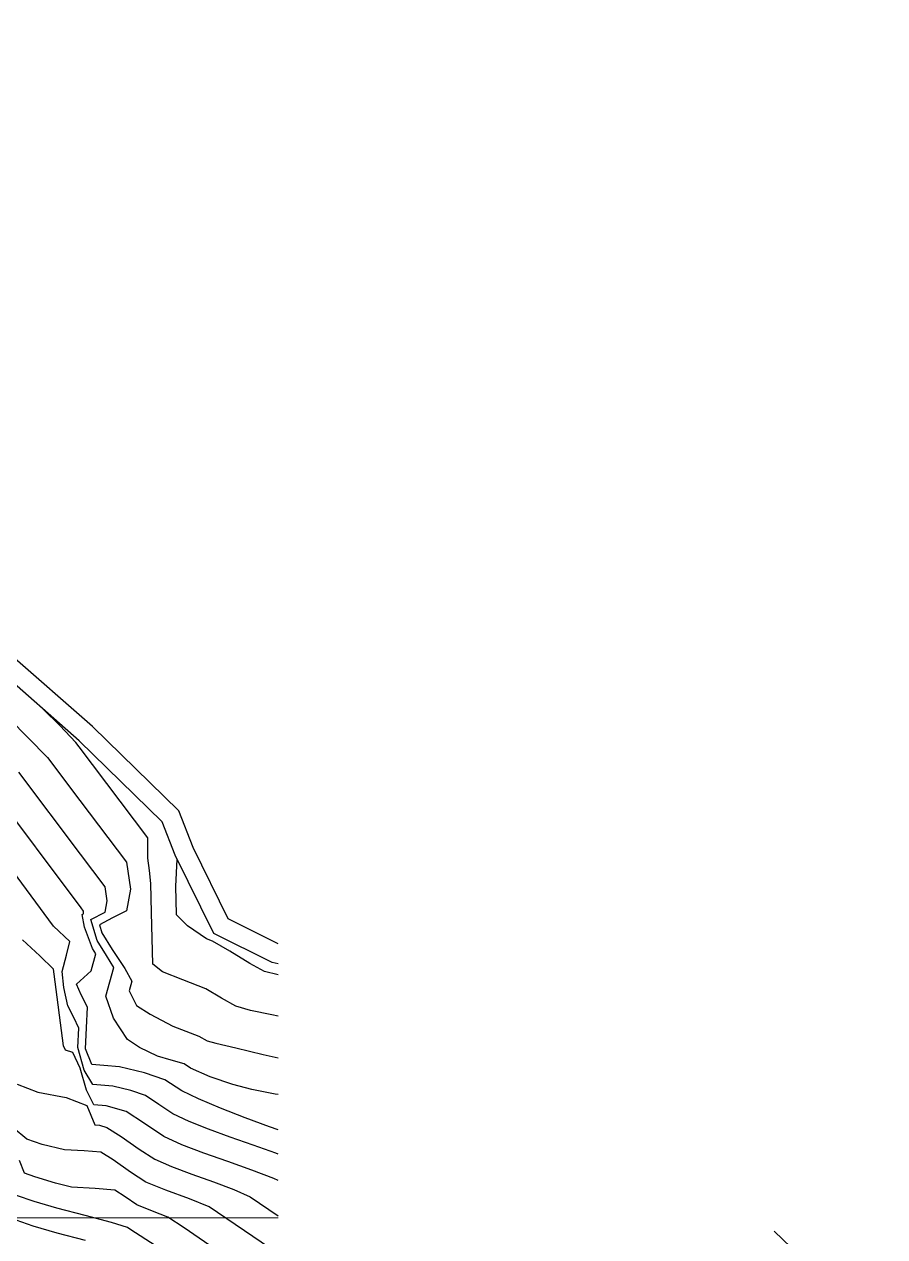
# Model space of a CAD drawing. Extents: x 61466 to 63015, y 108404 to 110397.
# Drawn here: x 62940.14 to 62975.46, y 108649.22 to 108698.97 of the extents above; entities that cross this region are included whole.
import ezdxf

# ---------------------------------------------------------------- set-up
doc = ezdxf.new("R2010")
doc.units = 0
doc.header["$LTSCALE"] = 1.000015
doc.header["$MEASUREMENT"] = 0
for name, color, linetype in [('coordinate', 2, 'Continuous'), ('curve livello 5m', 7, 'Continuous'), ('Strade', 7, 'Continuous')]:
    doc.layers.add(name, color=color, linetype=linetype)
doc.layers.add('no_plot', color=5, linetype='Continuous', plot=False)

msp = doc.modelspace()

# ---------------------------------------------------------------- linework, layer by layer
at = {"layer": 'coordinate', "linetype": 'Continuous', "lineweight": 0}
msp.add_line((62767.853, 108650), (62950.566, 108650), dxfattribs=at)
at = {"layer": 'curve livello 5m', "color": 2, "flags": 128}
for points in [[(62950.566, 108652.606), (62950.462, 108652.645), (62949.531, 108652.974), (62948.598, 108653.304), (62947.708, 108653.632), (62946.906, 108653.953), (62946.235, 108654.266), (62945.658, 108654.652), (62945.117, 108655.009), (62944.516, 108655.213), (62943.78, 108655.391), (62942.952, 108655.463), (62942.607, 108656.052), (62942.34, 108656.983), (62942.382, 108657.784), (62942.173, 108658.218), (62941.934, 108658.698), (62941.761, 108659.441), (62941.696, 108660.098), (62941.881, 108660.769), (62942.014, 108661.336), (62941.347, 108661.969), (62937.849, 108666.687)], [(62950.566, 108659.965), (62950, 108660.098), (62949.393, 108660.431), (62948.58, 108660.934), (62947.869, 108661.34), (62947.616, 108661.438), (62946.845, 108661.973), (62946.388, 108662.431), (62946.388, 108662.448), (62946.368, 108663.587), (62946.386, 108664.147), (62946.417, 108664.707)], [(62949.792, 108646.094), (62944.468, 108649.536), (62944.374, 108649.598), (62943.72, 108649.805), (62942.646, 108650.086), (62941.477, 108650.389), (62940.543, 108650.659), (62939.826, 108650.916)]]:
    msp.add_lwpolyline(points, dxfattribs=at)
at = {"layer": 'no_plot', "flags": 128}
for points in [[(62938.734, 108671.278), (62941.093, 108668.886), (62942.423, 108667.116), (62944.339, 108664.583), (62944.5, 108663.483), (62944.339, 108662.597), (62943.769, 108662.306), (62943.23, 108662.021), (62943.328, 108661.692), (62943.745, 108661.003), (62944.275, 108660.231), (62944.558, 108659.706), (62944.445, 108659.307), (62944.75, 108658.709), (62945.308, 108658.349), (62946.244, 108657.862), (62946.779, 108657.654), (62947.307, 108657.45), (62947.643, 108657.253), (62948.002, 108657.16), (62948.824, 108656.964), (62949.942, 108656.703), (62950.566, 108656.561)], [(62950.566, 108658.264), (62950.305, 108658.319), (62949.429, 108658.506), (62948.822, 108658.676), (62948.822, 108658.676), (62948.239, 108659.012), (62947.588, 108659.395), (62947.588, 108659.395), (62946.646, 108659.755), (62945.816, 108660.082), (62945.816, 108660.082), (62945.413, 108660.407), (62945.361, 108662.525), (62945.34, 108663.717), (62945.278, 108664.246), (62945.219, 108664.759), (62945.219, 108664.759), (62945.219, 108665.585), (62942.396, 108669.317), (62942.262, 108669.495), (62941.606, 108670.195), (62940.915, 108670.861)], [(62950.566, 108655.049), (62950.445, 108655.072), (62949.478, 108655.265), (62948.695, 108655.459), (62948.695, 108655.459), (62947.776, 108655.786), (62946.971, 108656.136), (62946.971, 108656.136), (62946.705, 108656.313), (62946.169, 108656.468), (62945.605, 108656.627), (62945.605, 108656.627), (62944.874, 108656.99), (62944.384, 108657.319), (62944.384, 108657.319), (62943.8, 108658.189), (62943.485, 108659.087), (62943.485, 108659.087), (62943.655, 108659.681), (62943.817, 108660.263), (62943.817, 108660.263), (62943.517, 108660.765), (62943.133, 108661.37), (62943.133, 108661.37), (62942.875, 108662.232), (62943.459, 108662.536), (62943.544, 108663.002), (62943.459, 108663.582), (62943.459, 108663.582), (62942.45, 108664.916), (62939.923, 108668.277)], [(62950.566, 108653.612), (62950.201, 108653.732), (62949.204, 108654.095), (62948.2, 108654.489), (62947.297, 108654.872), (62946.603, 108655.201), (62946.603, 108655.201), (62945.911, 108655.661), (62945.078, 108655.944), (62944.057, 108656.191), (62944.057, 108656.191), (62943.405, 108656.24), (62942.911, 108656.29), (62942.911, 108656.29), (62942.653, 108656.932), (62942.701, 108657.797), (62942.742, 108658.637), (62942.479, 108659.145), (62942.281, 108659.579), (62942.281, 108659.579), (62942.881, 108660.128), (62943.077, 108660.821), (62942.937, 108661.047), (62942.612, 108661.917), (62942.519, 108662.443), (62942.519, 108662.443), (62942.579, 108662.474), (62942.579, 108662.58), (62942.476, 108662.716), (62938.753, 108667.668)], [(62950.566, 108651.522), (62950.382, 108651.606), (62949.484, 108651.949), (62948.499, 108652.3), (62947.512, 108652.651), (62946.606, 108652.996), (62945.867, 108653.331), (62945.867, 108653.331), (62945.071, 108653.865), (62944.324, 108654.357), (62944.324, 108654.357), (62943.502, 108654.592), (62942.994, 108654.636), (62942.69, 108655.236), (62942.438, 108656.132), (62942.131, 108656.777), (62942.131, 108656.777), (62941.833, 108656.868), (62941.758, 108657.051), (62941.375, 108659.987), (62941.347, 108660.197), (62940.787, 108660.74), (62940.071, 108661.407)], [(62939.844, 108655.475), (62940.696, 108655.152), (62941.863, 108654.929), (62942.714, 108654.606), (62943.035, 108653.809), (62943.224, 108653.793), (62943.53, 108653.706), (62944.12, 108653.336), (62944.853, 108652.812), (62945.499, 108652.396), (62946.179, 108652.095), (62947.021, 108651.783), (62947.914, 108651.467), (62948.749, 108651.157), (62949.418, 108650.858), (62950.566, 108650.079)], [(62951.308, 108648.011), (62947.729, 108650.442), (62946.924, 108650.776), (62945.946, 108651.124), (62945.131, 108651.461), (62945.131, 108651.461), (62944.504, 108651.869), (62943.797, 108652.377), (62943.291, 108652.685), (62943.291, 108652.685), (62942.603, 108652.74), (62941.791, 108652.791), (62941.791, 108652.791), (62940.877, 108653.003), (62940.244, 108653.227), (62940.244, 108653.227), (62939.69, 108653.69)], [(62947.934, 108648.738), (62946.706, 108649.58), (62946.039, 108650.026), (62946.039, 108650.026), (62945.404, 108650.275), (62944.763, 108650.526), (62944.763, 108650.526), (62944.278, 108650.854), (62943.859, 108651.127), (62943.859, 108651.127), (62943.047, 108651.192), (62942.084, 108651.253), (62942.084, 108651.253), (62941.418, 108651.417), (62940.577, 108651.671), (62940.577, 108651.671), (62940.158, 108651.833), (62939.94, 108652.344)], [(62942.656, 108649.07), (62941.499, 108649.368), (62940.51, 108649.647), (62940.51, 108649.647), (62939.349, 108650.063)], [(62975.456, 108644.638), (62974.006, 108646.384), (62973.807, 108646.629), (62973.658, 108646.785), (62972.298, 108648.124), (62970.92, 108649.445)]]:
    msp.add_lwpolyline(points, dxfattribs=at)
at = {"layer": 'Strade', "linetype": 'Continuous', "flags": 128}
for points in [[(62950.566, 108661.238), (62948.515, 108662.261), (62947.069, 108665.193), (62946.484, 108666.699), (62942.936, 108670.151), (62939.54, 108673.133), (62932.799, 108678.494), (62928.045, 108681.944), (62919.862, 108686.644), (62911.454, 108690.227), (62902.394, 108693.007), (62894.629, 108694.878), (62887.736, 108696.526), (62883.413, 108698.968)], [(62950.566, 108660.411), (62950.31, 108660.472), (62947.916, 108661.665), (62946.336, 108664.871), (62945.801, 108666.247), (62942.393, 108669.563), (62939.027, 108672.519), (62932.315, 108677.857), (62927.609, 108681.272), (62919.505, 108685.927), (62911.179, 108689.475), (62902.183, 108692.235), (62894.442, 108694.1), (62887.44, 108695.774), (62883.031, 108698.265)]]:
    msp.add_lwpolyline(points, dxfattribs=at)

doc.saveas('drawing.dxf')
